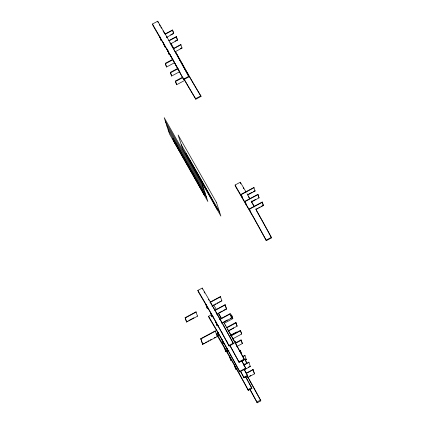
<?xml version="1.0" encoding="UTF-8"?>
<svg xmlns="http://www.w3.org/2000/svg" width="424" height="424" viewBox="0 0 424 424"><rect width="100%" height="100%" fill="white"/><g stroke="black" fill="none" stroke-linecap="round" stroke-linejoin="round"><path stroke-width="0.64" d="M152.476 24.009L157.702 21.2A120.623 7.913 61.8 0 1 188.749 76.32L188.924 76.866L183.698 79.675A118.296 7.759 61.8 0 0 170.453 55.708L153.006 25.641L152.476 24.009L170.241 54.924A120.623 7.913 61.8 0 1 183.523 79.129L183.698 79.675M164.994 34.026L172.504 29.993L172.658 30.263L173.718 33.533L166.786 37.254M165.148 34.296L172.658 30.263M170.676 34.816L173.564 33.263L172.504 29.993M168.805 40.64L176.315 36.607L176.469 36.877L177.529 40.148L170.602 43.868M168.959 40.911L176.469 36.877M175.07 41.117L177.38 39.877L176.315 36.607M173.31 48.564L180.82 44.531L180.974 44.801L173.464 48.834M180.147 48.728L181.302 48.108M175.101 51.792L182.034 48.071L180.82 44.531M174.656 62.667L166.568 67.008L166.335 66.605L165.275 63.335L172.785 59.302M166.568 67.008L165.503 63.743L173.013 59.71M179.734 71.683L171.651 76.028L171.418 75.62L170.358 72.356L177.868 68.322M171.651 76.028L170.586 72.758L178.096 68.725M184.721 80.401L176.633 84.747L175.34 81.069L182.272 77.348M176.633 84.747L175.573 81.477L183.083 77.444M183.523 79.129L188.749 76.32M200.854 95.877L201.029 96.423L195.803 99.232L195.623 98.686L200.854 95.877A118.296 7.759 61.8 0 1 188.59 74.937L175.478 51.58M255.73 208.958A120.623 7.913 61.8 0 1 271.349 237.334L271.524 237.88L266.298 240.689A118.296 7.759 61.8 0 0 253.054 216.722L235.606 186.655L235.076 185.023L240.302 182.214A120.623 7.913 61.8 0 1 246.127 192.141M242.396 197.833L241.182 194.293L253.891 187.472L254.045 187.742L241.336 194.563L242.618 198.512M248.597 194.15L252.063 192.289M253.218 191.669L254.951 190.736L255.105 191.007L247.595 195.04M246.408 205.057L245.146 201.183L257.856 194.356L259.069 197.891L251.559 201.925M258.009 194.627L245.3 201.453L245.146 201.183M251.983 201.347L255.449 199.487M250.876 212.875L249.498 208.831L262.207 202.01L263.421 205.545L255.911 209.578M262.361 202.28L249.651 209.101L249.498 208.831M256.334 209L257.49 208.38M258.645 207.76L259.801 207.135M260.956 206.514L263.267 205.274L262.207 202.01M266.298 240.689L266.124 240.143L271.349 237.334M197.86 290.387L202.216 288.05A120.623 7.913 61.8 0 1 233.264 343.17L233.439 343.716L229.082 346.053A118.296 7.759 61.8 0 0 198.39 292.025L197.86 290.387A120.623 7.913 61.8 0 1 228.907 345.507L229.082 346.053M209.944 302.201L220.401 296.588L220.554 296.858L210.097 302.471M186.597 322.049L185.118 317.693L196.01 311.841L196.164 312.112L185.272 317.963L186.597 322.049L197.494 316.198L196.01 311.841M212.429 305.662L213.595 305.036M214.756 304.416L215.917 303.791M217.077 303.165L218.238 302.545M219.404 301.92L220.565 301.294M207.357 308.741L205.873 304.384L207.357 308.741L208.518 308.116M212.005 306.245L221.879 300.939L220.401 296.588M186.443 321.779L187.594 321.164M188.738 320.549L193.901 317.777M214.618 310.331L225.075 304.718L225.229 304.989L226.559 309.075L216.68 314.375M214.772 310.601L225.229 304.989M241.601 360.48A120.623 7.913 61.8 0 1 245.734 368.106L245.909 368.647L239.809 371.928A118.296 7.759 61.8 0 0 209.117 317.894L208.587 316.262L211.359 314.772M218.853 312.859L222.335 310.988M223.501 310.363L226.405 308.805L225.075 304.718M212.032 316.871L210.553 312.52L212.032 316.871L213.198 316.251M219.68 319.283L230.137 313.67L230.29 313.94L219.833 319.553M230.396 315.589L231.557 314.968L232.85 318.641L224.137 323.321M230.624 315.997L231.79 315.371M223.909 321.811L227.397 319.94M230.301 318.376L231.462 317.756L231.615 318.021L221.741 323.327M202.683 344.394L200.759 338.675L215.286 330.879L215.44 331.149L200.912 338.946L202.683 344.394L217.21 336.598L215.286 330.879M226.453 327.593L235.845 322.479L237.138 326.151L228.425 330.831M226.782 327.874L236.078 322.881M245.74 376.719A118.948 7.802 61.8 0 1 251.644 387.642L251.914 388.464L248.279 390.409A131.689 8.639 61.8 0 0 217.586 336.38L216.791 333.926L218.349 333.094M202.529 344.124L204.273 343.191M205.433 342.566L206.599 341.94M207.76 341.315L208.921 340.695M210.081 340.069L211.242 339.444M214.152 337.886L215.312 337.26M228.324 330.959L233.555 328.149L233.322 327.741M230.741 335.108L236.55 331.987L236.778 332.395L230.969 335.511M231.054 335.368L240.35 330.376L240.578 330.778L241.638 334.048L232.347 339.041M230.704 336.084L240.578 330.778M228.907 345.507L233.264 343.17M235.241 343.005L241.049 339.884L241.282 340.286L242.343 343.557L236.534 346.678M234.891 343.721L241.282 340.286M225.531 351.284L225.685 351.554L226.835 350.934M227.821 351.358L226.527 347.685L227.821 351.358L228.981 350.733M239.131 350.871L240.276 350.251L241.754 354.607L240.276 350.251M239.284 351.141L240.429 350.521M242.576 356.568L244.871 355.333L245.024 355.604L242.729 356.838M244.16 359.064L244.335 359.61L239.109 362.414L238.929 361.873L244.16 359.064A120.623 7.913 61.8 0 0 223.702 322.15M244.023 359.6L245.167 358.985L246.646 363.341L245.167 358.985M241.881 361.105L245.321 359.255M245.204 360.305L246.349 359.69L244.871 355.333M243.625 364.614L244.775 363.993M235.755 369.193L234.276 364.836L235.755 369.193L236.899 368.578M243.678 364.921L248.84 362.149L248.994 362.419L243.832 365.191M239.809 371.928L239.634 371.382L245.734 368.106M244.431 369.315L245.581 368.7M248.448 367.158L249.593 366.543M244.012 369.892L250.319 366.506L248.84 362.149M246.106 373.21L252.985 369.516L253.139 369.786L254.464 373.873L247.584 377.567M246.259 373.48L253.139 369.786M247.436 375.314L247.611 375.855L243.98 377.805L243.805 377.265L247.436 375.314A120.623 7.913 61.8 0 0 244.187 369.315M249.725 376.067L250.87 375.452M248.279 390.409L248.013 389.592L251.644 387.642M260.559 400.033L260.824 400.85L257.193 402.8L256.928 401.984L260.559 400.033A137.233 8.999 61.8 0 0 247.314 375.977M235.076 185.023L252.842 215.938A120.623 7.913 61.8 0 1 266.124 240.143M186.777 72.213L187.901 74.168M183.883 67.151L186.141 71.1M177.38 39.877L177.529 40.148M181.88 47.801L182.034 48.071M173.564 33.263L173.718 33.533M259.069 197.891L257.856 194.356M263.267 205.274L263.421 205.545M177.942 56.376L178.17 56.779M177.985 56.509L178.213 56.917M182.951 65.328L183.65 67.024M188.049 74.248L188.277 74.65M159.795 36.819L161.009 40.36L159.578 36.157M163.378 43.031L164.825 46.974L163.415 42.835M167.883 50.949L169.324 54.897L167.936 50.811M241.182 194.293L241.336 194.563M245.978 204.045L246.36 204.718M250.483 211.963L250.711 212.371M165.275 63.335L165.503 63.743M170.358 72.356L170.586 72.758M175.34 81.069L175.573 81.477M181.228 144.611L219.595 212.148M165.524 121.725L203.896 189.263M166.844 125.785L205.211 193.323M168.169 129.866L206.541 197.409M173.729 141.07L204.421 195.104L203.557 192.443L172.865 138.41L173.729 141.07A118.296 7.759 61.8 0 1 204.421 195.104M232.622 318.233L232.85 318.641M237.138 326.151L235.845 322.479M241.638 334.048L240.35 330.376M221.726 300.669L221.879 300.939M226.405 308.805L226.559 309.075M242.343 343.557L241.049 339.884M250.165 366.235L250.319 366.506M254.464 373.873L252.985 369.516M246.196 359.42L246.349 359.69M226.888 341.442L227.116 341.85M218.095 326.035L218.328 326.438L217.973 325.351M222.383 333.545L222.616 333.953L222.261 332.861M224.36 347.468L224.206 347.198L225.685 351.554M217.056 336.327L217.21 336.598M197.34 315.928L197.494 316.198M200.759 338.675L200.912 338.946M185.118 317.693L185.272 317.963M181.281 62.551L183.2 65.937L183.02 65.391M179.527 59.429L180.99 62.031M176.591 54.177L178.054 56.8M175.419 52.062L176.008 53.127M173.702 48.347L171.047 43.476M253.891 187.472L255.105 191.007M240.302 182.214L240.832 183.846M188.007 74.11L188.579 75.88M157.702 21.2L158.232 22.832M217.401 209.981L217.008 208.767A120.623 7.913 61.8 0 0 185.961 153.642L186.708 155.947M198.284 174.63L198.485 175.255M231.557 314.968L232.442 317.687M230.137 313.67L231.615 318.021M235.823 343.366L235.097 341.346L235.479 342.513M202.216 288.05L202.571 289.136M204.082 291.913A118.296 7.759 61.8 0 1 204.76 293.048M208.423 299.254A118.296 7.759 61.8 0 1 209.037 300.303M210.585 302.959A118.296 7.759 61.8 0 1 212.466 306.208M213.102 307.299A118.296 7.759 61.8 0 1 214.374 309.515M215.652 311.746A118.296 7.759 61.8 0 1 219.865 319.171M220.194 319.749A118.296 7.759 61.8 0 1 222.234 323.385M222.823 324.434A118.296 7.759 61.8 0 1 225.171 328.648M225.467 329.178A118.296 7.759 61.8 0 1 233.439 343.716M218.71 314.105A118.296 7.759 61.8 0 1 220.862 317.788M224.948 324.853A118.296 7.759 61.8 0 1 225.589 325.966M227.513 329.337A118.296 7.759 61.8 0 1 231.091 335.644M231.382 336.163A118.296 7.759 61.8 0 1 238.723 349.344M239.019 349.88A118.296 7.759 61.8 0 1 244.335 359.61M213.712 304.957A120.623 7.913 61.8 0 1 216.452 309.61M218.62 313.331A120.623 7.913 61.8 0 1 221.779 318.795M229.665 345.237A118.296 7.759 61.8 0 1 239.109 362.414M229.771 345.083A120.623 7.913 61.8 0 1 238.929 361.873M244.065 369.357A118.296 7.759 61.8 0 1 247.611 375.855M240.435 371.302A118.296 7.759 61.8 0 1 243.98 377.805M240.556 371.265A120.623 7.913 61.8 0 1 243.805 377.265M216.791 333.926A118.948 7.802 61.8 0 1 248.013 389.592M245.724 377.201A131.689 8.639 61.8 0 1 246.312 378.261M246.609 378.796A131.689 8.639 61.8 0 1 248.082 381.462M248.671 382.538A131.689 8.639 61.8 0 1 251.914 388.464M249.831 389.418A131.689 8.639 61.8 0 1 257.193 402.8M249.853 389.031A137.233 8.999 61.8 0 1 256.928 401.984M247.913 377.551A131.689 8.639 61.8 0 1 248.491 378.579M249.073 379.613A131.689 8.639 61.8 0 1 255.222 390.652M255.518 391.182A131.689 8.639 61.8 0 1 258.168 396M258.465 396.535A131.689 8.639 61.8 0 1 260.824 400.85M186.491 155.279A118.296 7.759 61.8 0 1 217.183 209.308M173.199 139.438A120.623 7.913 61.8 0 1 204.246 194.558M241.775 361.068A118.296 7.759 61.8 0 1 245.909 368.647M208.587 316.262A120.623 7.913 61.8 0 1 239.634 371.382M243.185 187.784A118.296 7.759 61.8 0 1 243.784 188.791M248.363 196.593A118.296 7.759 61.8 0 1 249.296 198.199M251.506 202.02A118.296 7.759 61.8 0 1 253.096 204.792M253.419 205.354A118.296 7.759 61.8 0 1 254.061 206.477M256.324 210.452A118.296 7.759 61.8 0 1 258.28 213.919M258.571 214.433A118.296 7.759 61.8 0 1 271.524 237.88M247.065 193.768A120.623 7.913 61.8 0 1 249.927 198.739M251.215 200.987A120.623 7.913 61.8 0 1 254.564 206.891M159.233 24.507A118.296 7.759 61.8 0 1 160.246 26.203M160.882 27.274A118.296 7.759 61.8 0 1 161.48 28.286M162.991 30.846A118.296 7.759 61.8 0 1 164.523 33.454M166.383 36.65A118.296 7.759 61.8 0 1 167.014 37.725M169.86 42.665A118.296 7.759 61.8 0 1 170.496 43.778M170.819 44.34A118.296 7.759 61.8 0 1 173.077 48.299M173.723 49.438A118.296 7.759 61.8 0 1 176.845 54.972M177.428 56.016A118.296 7.759 61.8 0 1 188.924 76.866M195.623 98.686A118.296 7.759 61.8 0 1 184 78.859M195.803 99.232A120.623 7.913 61.8 0 1 183.778 78.896M179.951 72.228A120.623 7.913 61.8 0 1 178.658 69.96M178.334 69.388A120.623 7.913 61.8 0 1 176.379 65.937M176.05 65.354A120.623 7.913 61.8 0 1 173.421 60.68M172.838 59.63A120.623 7.913 61.8 0 1 169.897 54.341M168.121 51.134A120.623 7.913 61.8 0 1 166.643 48.447M201.029 96.423A120.623 7.913 61.8 0 1 198.734 92.623M198.4 92.066A120.623 7.913 61.8 0 1 191.51 80.401M191.198 79.866A120.623 7.913 61.8 0 1 189.003 76.087M216.463 202.492L178.096 134.954L182.516 148.57L220.883 216.108L216.463 202.492M202.566 185.177L164.199 117.639L169.505 133.979L207.877 201.517L202.566 185.177M215.768 321.736L215.615 321.466L217.093 325.823L215.768 321.736M217.968 332.681L217.74 332.273L219.028 335.946L217.968 332.681M222.256 340.191L222.028 339.788L223.316 343.461L222.256 340.191M229.538 356.372L229.384 356.102L230.863 360.458L229.538 356.372"/></g></svg>
